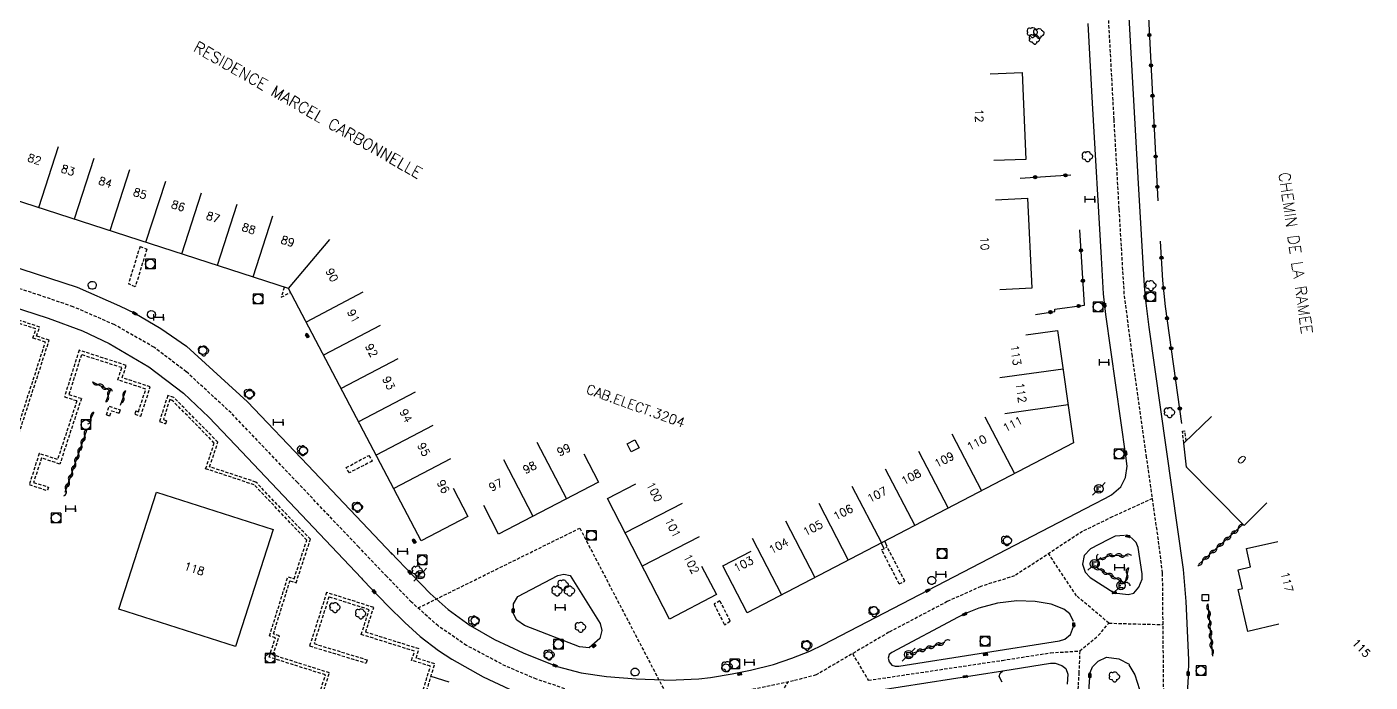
# Model space of a CAD drawing. Header units: millimetres. Extents: x 79000 to 80000, y 145000 to 146001.
# Drawn here: x 79137.3 to 79347.1, y 145242.7 to 145345 of the extents above; entities that cross this region are included whole.
import ezdxf
from ezdxf.enums import TextEntityAlignment as Align

# ---------------------------------------------------------------- set-up
doc = ezdxf.new("R2010")
doc.units = ezdxf.units.MM
doc.linetypes.add('DASHED', pattern=[0.75, 0.5, -0.25])
doc.layers.get('0').update_dxf_attribs({"linetype": 'CONTINUOUS'})
for name, color, linetype in [('W0001', 6, 'DASHED'), ('W0008', 7, 'CONTINUOUS'), ('W0100', 7, 'CONTINUOUS'), ('W0105', 7, 'CONTINUOUS'), ('W0112', 1, 'DASHED'), ('W0300', 7, 'CONTINUOUS'), ('W0310', 3, 'CONTINUOUS'), ('W0322', 7, 'CONTINUOUS'), ('W0400', 7, 'CONTINUOUS'), ('W0420', 7, 'CONTINUOUS'), ('W0471', 7, 'CONTINUOUS'), ('W0984', 7, 'CONTINUOUS'), ('W0989', 7, 'CONTINUOUS'), ('W0991', 7, 'CONTINUOUS'), ('W1102', 7, 'CONTINUOUS'), ('W1474', 7, 'CONTINUOUS')]:
    doc.layers.add(name, color=color, linetype=linetype)
doc.styles.get("Standard").update_dxf_attribs({"font": 'romans.shx', "width": 0.85})

# ---------------------------------------------------------------- blocks, each defined once
blk = doc.blocks.new('T300')
for p, q in [((-0.8, 0.51), (-0.86, 0.34)), ((-0.86, 0.34), (-0.86, 0.17)), ((-0.86, 0.17), (-0.74, 0.06)), ((-0.69, 0.63), (-0.8, 0.51)), ((-0.8, -0.06), (-0.74, 0.06)), ((-0.74, 0.06), (-0.69, 0.11)), ((-0.57, 0.69), (-0.69, 0.63)), ((-0.46, 0.69), (-0.57, 0.69)), ((-0.29, 0.63), (-0.46, 0.69)), ((-0.29, 0.63), (-0.17, 0.74)), ((-0.23, 0.57), (-0.29, 0.63)), ((-0.17, 0.74), (-0.06, 0.8)), ((-0.06, 0.8), (0.06, 0.8)), ((0.06, 0.8), (0.23, 0.74)), ((0.23, 0.74), (0.34, 0.63)), ((0.34, 0.63), (0.4, 0.51)), ((0.46, 0.46), (0.34, 0.46)), ((0.4, 0.51), (0.4, 0.46)), ((0.57, 0.4), (0.46, 0.46)), ((0.57, 0.4), (0.69, 0.29)), ((0.69, 0.29), (0.74, 0.17)), ((0.74, 0.06), (0.69, -0.17)), ((0.74, 0.17), (0.74, 0.06)), ((-0.8, -0.17), (-0.8, -0.06)), ((-0.8, -0.23), (-0.8, -0.17)), ((-0.74, -0.34), (-0.8, -0.23)), ((-0.69, -0.4), (-0.74, -0.34)), ((-0.51, -0.46), (-0.69, -0.4)), ((-0.4, -0.46), (-0.51, -0.46)), ((-0.4, -0.46), (-0.34, -0.46)), ((-0.34, -0.46), (-0.34, -0.4)), ((-0.34, -0.51), (-0.34, -0.46)), ((-0.29, -0.63), (-0.34, -0.51)), ((-0.17, -0.74), (-0.29, -0.63)), ((-0.06, -0.8), (-0.17, -0.74)), ((0.06, -0.8), (-0.06, -0.8)), ((0.17, -0.74), (0.06, -0.8)), ((0.23, -0.69), (0.17, -0.74)), ((0.29, -0.46), (0.23, -0.46)), ((0.29, -0.63), (0.23, -0.69)), ((0.46, -0.4), (0.29, -0.46)), ((0.34, -0.51), (0.29, -0.63)), ((0.34, -0.51), (0.34, -0.46)), ((0.57, -0.34), (0.46, -0.4)), ((0.63, -0.29), (0.57, -0.34)), ((0.69, -0.17), (0.63, -0.29))]:
    blk.add_line(p, q)
blk = doc.blocks.new('T420')
for p, q in [((0.75, 0.75), (-0.75, 0.75)), ((-0.75, 0.75), (-0.75, -0.75)), ((0.75, 0.75), (0.75, -0.75)), ((0.75, -0.75), (-0.75, -0.75))]:
    blk.add_line(p, q)
blk.add_ellipse((0, 0), major_axis=(-0.53, 0.53), ratio=1, start_param=3.926991, end_param=10.210176)
blk = doc.blocks.new('T400')
for p, q in [((-0.15, 0.3), (0.15, 0.3)), ((-0.15, -0.25), (-0.15, 0.3)), ((-0.15, 0.15), (0.15, 0.15)), ((-0.15, 0), (0.15, 0)), ((0.15, 0.3), (0.15, -0.25)), ((-0.15, -0.15), (0.15, -0.15)), ((-0.15, -0.25), (-0.15, -0.3)), ((-0.15, -0.3), (0.15, -0.3)), ((0.15, -0.3), (0.15, -0.25))]:
    blk.add_line(p, q)
blk = doc.blocks.new('T471')
for p, q in [((-0.333334, 0.333334), (-0.333334, -0.333334)), ((-0.333334, 0.333334), (0.333334, 0.333334)), ((-0.333334, 0), (0, 0)), ((0.500001, 0.500001), (1.000002, 1.000002)), ((-0.500001, -0.500001), (-1.000002, -1.000002)), ((-0.333334, -0.333334), (0.333334, -0.333334))]:
    blk.add_line(p, q)
blk.add_ellipse((0, 0), major_axis=(0.471405, 0.471405), ratio=1, start_param=5.4977871438, end_param=11.780972451)
blk = doc.blocks.new('t112o')
at = {"color": 0, "linetype": 'Continuous'}
for p, q in [((-0.5, 0.5), (0.5, 0.5)), ((-0.5, -0.5), (-0.5, 0.5)), ((0.5, 0.5), (0.5, -0.5)), ((0.5, -0.5), (-0.5, -0.5))]:
    blk.add_line(p, q, dxfattribs=at)
blk = doc.blocks.new('t310o')
at = {"color": 0, "linetype": 'Continuous'}
for centre, start, end in [((-0.5, 0.38), 216.8699, 323.1304), ((0.5, -0.37), 36.8699, 143.1303)]:
    blk.add_arc(centre, 0.625, start, end, dxfattribs=at)
blk = doc.blocks.new('t322o')
at = {"color": 0, "linetype": 'Continuous'}
for radius in [0.25, 0.15]:
    blk.add_circle((0, 0), radius, dxfattribs=at)
blk = doc.blocks.new('T1474')
at = {"color": 0, "linetype": 'Continuous', "flags": 128}
for points in [[(-0.75, -0.5), (-0.75, 0.5)], [(-0.75, 0), (0.75, 0)], [(0.75, 0), (0.75, -0.5), (0.75, 0.5)]]:
    blk.add_lwpolyline(points, dxfattribs=at)

msp = doc.modelspace()

# ---------------------------------------------------------------- linework, layer by layer
at = {"layer": 'W0001'}
for points in [[(79263.26, 145107.87), (79271, 145125.33), (79274, 145132.09), (79280.05, 145145.53), (79290.96, 145170.11), (79297.71, 145185.32), (79301.77, 145194.48), (79306.62, 145205.36), (79309.59, 145213.14), (79311.95, 145220.68), (79312.71, 145223.51), (79313.69, 145227.48), (79314.38, 145231.89), (79314.87, 145235.18), (79314.64, 145259.73), (79313.98, 145264.93), (79312.14, 145277.81), (79309.92, 145293.61), (79308.66, 145303.31), (79307.86, 145316.58), (79307.07, 145330.56), (79306.07, 145348.85)], [(79221.29, 145241.65), (79216.87, 145243.13), (79212.06, 145245.17), (79205.94, 145248.4), (79201.49, 145251.45), (79197.33, 145255.19), (79193.47, 145259.18), (79189.09, 145263.78), (79184.43, 145268.68), (79179.52, 145273.86), (79174.85, 145278.78), (79169.17, 145284.72), (79162.17, 145291.15), (79157.12, 145294.98), (79150.92, 145298.52), (79144.49, 145301.32), (79139.4, 145303.06), (79126.39, 145307.27)], [(79313.06, 145271.37), (79306.79, 145268.49), (79302.14, 145266.23), (79291.53, 145259.27), (79286.23, 145257.63), (79281.02, 145255.26), (79271.89, 145250.46), (79260.54, 145243.8), (79257.01, 145242.87), (79248.45, 145241.1)], [(79198.37, 145254.26), (79223.62, 145266.73), (79237.49, 145240.11)], [(79306.26, 145251.89), (79301.2, 145256.16), (79296.84, 145262.75)], [(79266.22, 145247.13), (79268.68, 145242.96), (79289.6, 145246.08), (79297.15, 145247.26), (79301.7, 145247.54), (79304.6, 145249.95), (79306.26, 145251.89), (79314.72, 145251.66)], [(79301.7, 145247.54), (79301.57, 145244.18), (79301.44, 145242.05), (79300.69, 145232.47), (79298.69, 145218.84), (79296.65, 145209.45), (79293.38, 145197.63), (79291.45, 145191.95), (79288.68, 145184.8), (79284.9, 145176.08), (79273.66, 145150.91), (79271.07, 145144.72)], [(79222.61, 145208.98), (79226.49, 145208.32), (79230.03, 145208.7), (79232.75, 145209.71), (79234.66, 145210.96), (79236.38, 145212.64), (79237.48, 145214.06), (79250.48, 145233.46), (79256.15, 145242.69)]]:
    msp.add_lwpolyline(points, dxfattribs=at)
at = {"layer": 'W0008'}
for points in [[(79309.18, 145350.28), (79310.84, 145320.57), (79311.78, 145304.6), (79311.96, 145302.31), (79312.5, 145298.14), (79317.86, 145260.29), (79318.25, 145255.29), (79318.71, 145246.15), (79318.62, 145243.54), (79318.09, 145234.8), (79317.42, 145229.84), (79316.58, 145225.31), (79315.09, 145219.95), (79313.58, 145214.88), (79312.13, 145210.63), (79311.12, 145207.89), (79309.94, 145204.92), (79309.21, 145203.39), (79308.15, 145200.97), (79306.39, 145196.97), (79303.31, 145190.03), (79277.52, 145131.92), (79232.92, 145031.44)], [(79132.1, 145308.61), (79145.1, 145304.35), (79151.72, 145301.48), (79154.11, 145300.29), (79158.19, 145297.91), (79159.84, 145296.75), (79162.18, 145295.14), (79171.7, 145286.44), (79181.13, 145276.55), (79194.31, 145262.68), (79194.13, 145262.91), (79197.47, 145259.41), (79200.23, 145256.53), (79203.05, 145254.01), (79206.5, 145251.54), (79210.3, 145249.32), (79214.76, 145247.23), (79220.07, 145245.14), (79223.85, 145244.12), (79227.79, 145243.53), (79232.43, 145243.17), (79236.7, 145243.04), (79236.8, 145243), (79238.67, 145243.06), (79242.22, 145243.19), (79244.03, 145243.42), (79247.43, 145243.98), (79250.28, 145244.52), (79253.88, 145245.44), (79256.76, 145246.4), (79259.53, 145247.53), (79261.66, 145248.54), (79303.9, 145270.5), (79305.73, 145271.41), (79306.67, 145271.93), (79308.1, 145273.19), (79308.86, 145274.62), (79309.11, 145276.4), (79308.91, 145278.04), (79305.78, 145300.1), (79305.43, 145303.32), (79305.08, 145308.97), (79303.72, 145333.11), (79303.01, 145345.55)], [(79128.84, 145303.31), (79140.61, 145299.51), (79145.96, 145297.57), (79150.14, 145295.56), (79156.33, 145291.92), (79161.71, 145287.82), (79165.67, 145284.08), (79169.87, 145279.67), (79189.53, 145258.91), (79189.7, 145258.73), (79191.16, 145257.19), (79193.64, 145254.62), (79196.31, 145251.97), (79198.71, 145249.83), (79201.53, 145247.64), (79203.64, 145246.27), (79208.55, 145243.48), (79212.63, 145241.58)], [(79308.69, 145265.6), (79307.23, 145265.47), (79306.11, 145264.91), (79303.36, 145263.52), (79302.38, 145262.47), (79302.12, 145261.1), (79302.55, 145259.83), (79303.33, 145259.04), (79307.08, 145256.65), (79309.24, 145256.38), (79310.13, 145256.55), (79310.91, 145257.5), (79311.43, 145258.75), (79311.43, 145259.6), (79310.82, 145263.71), (79310.5, 145264.47), (79310, 145265.02), (79309.52, 145265.4)], [(79222.9, 145258.09), (79226.82, 145251.83), (79227.05, 145250.76), (79226.75, 145249.51), (79225.08, 145248.01), (79223.57, 145248.18), (79214.99, 145251.5), (79213.79, 145252.37), (79213.21, 145253.43), (79213.27, 145254.92), (79213.93, 145256.04), (79220.2, 145259.33), (79221.11, 145259.53), (79222.12, 145259.35), (79222.9, 145258.09)], [(79300.74, 145252.17), (79300.16, 145253.32), (79299.22, 145254.08), (79297.23, 145254.84), (79294.73, 145255.26), (79291.9, 145255.36), (79288.84, 145255), (79285.96, 145254.24), (79284.13, 145253.48), (79282.7, 145252.8), (79272.36, 145247.29), (79271.95, 145246.97), (79271.78, 145246.43), (79271.92, 145245.87), (79272.34, 145245.35), (79272.85, 145245.15), (79273.44, 145245.18), (79298.53, 145249.11), (79299.36, 145249.41), (79300.26, 145250.12), (79300.75, 145251.35)], [(79302.85, 145237.45), (79303.32, 145244.18), (79303.69, 145245.06), (79304.6, 145245.97), (79305.87, 145246.56), (79307.81, 145246.31), (79309.44, 145245.5), (79309.38, 145245.36), (79310.3, 145243.83), (79311.02, 145241.5)], [(79261.65, 145240.07), (79289.67, 145244.46)], [(79289.58, 145242.65), (79289.14, 145243.53), (79289.27, 145244.1), (79289.67, 145244.46), (79297.11, 145245.64), (79297.87, 145245.65), (79298.93, 145245.3), (79299.54, 145244.81), (79299.86, 145243.94), (79299.73, 145242.37)]]:
    msp.add_lwpolyline(points, dxfattribs=at)
at = {"layer": 'W0100'}
for points in [[(79203.83, 145273), (79206.14, 145268.57), (79198.85, 145264.75), (79178.13, 145304.14), (79127.73, 145320.45), (79116.65, 145324.02), (79092.66, 145331.74), (79092.51, 145351.31), (79097.51, 145351.35)], [(79287.73, 145337.72), (79292.72, 145337.92), (79293.26, 145324.34), (79288.27, 145324.14)], [(79288.54, 145318.03), (79293.54, 145318.27), (79294.21, 145304.21), (79289.22, 145303.97)], [(79293.3, 145296.91), (79298.25, 145297.61), (79300.74, 145280.05), (79249.75, 145253.51), (79249.74, 145253.48), (79245.96, 145260.83), (79250.41, 145263.12)], [(79330.93, 145270.68), (79327.39, 145267.15), (79318.35, 145276.23), (79318.36, 145276.29), (79318.4, 145276.27), (79317.96, 145280.01), (79322.28, 145284.19)], [(79231.64, 145278.65), (79231.01, 145279.88), (79232.24, 145280.51), (79232.87, 145279.28), (79231.64, 145278.65)], [(79224.26, 145278.34), (79226.56, 145273.9), (79210.94, 145265.81), (79208.64, 145270.25)], [(79151.63, 145254.08), (79157.51, 145272.33), (79175.72, 145266.5), (79169.85, 145248.25), (79169.86, 145248.24), (79151.63, 145254.08)], [(79242.63, 145260.77), (79244.95, 145256.34), (79237.62, 145252.51), (79227.94, 145271.36), (79232.39, 145273.64)], [(79332.81, 145251.71), (79327.94, 145250.59), (79326.43, 145257.15), (79327.12, 145257.29), (79326.43, 145260.22), (79328.39, 145260.71), (79327.76, 145263.53), (79332.64, 145264.62)]]:
    msp.add_lwpolyline(points, dxfattribs=at)
at = {"layer": 'W0105'}
msp.add_line((79203.22, 145242.66), (79200.41, 145243.54), dxfattribs=at)
msp.add_lwpolyline([(79271.64, 145263.85), (79271.27, 145264.68), (79270.7, 145264.4), (79271.11, 145263.58)], dxfattribs=at)
at = {"layer": 'W0112'}
for p, q in [((79154.94, 145310.74), (79153.13, 145304.89)), ((79154.94, 145310.74), (79156, 145310.3)), ((79149.68, 145284.45), (79150.2, 145284.27)), ((79151.83, 145285.22), (79151.66, 145284.7)), ((79154.28, 145285.04), (79154.12, 145284.51)), ((79159.07, 145283.5), (79158.91, 145283.04)), ((79317.74, 145281.87), (79318.13, 145281.92)), ((79318.32, 145280.36), (79318.13, 145281.92)), ((79187.13, 145276.18), (79190.7, 145278.1)), ((79140.67, 145273.12), (79140.5, 145272.6)), ((79270.76, 145263.35), (79271.64, 145263.79)), ((79273.52, 145258.02), (79270.76, 145263.35)), ((79245.48, 145255.37), (79244.59, 145254.84)), ((79244.59, 145254.84), (79246.23, 145251.6)), ((79190.39, 145246.17), (79190.24, 145245.65))]:
    msp.add_line(p, q, dxfattribs=at)
for points in [[(79156, 145310.3), (79154.2, 145304.45), (79153.13, 145304.89)], [(79146.86, 145304.73), (79146.91, 145304.92), (79147, 145305.06), (79147.11, 145305.16), (79147.27, 145305.25), (79147.4, 145305.27), (79147.63, 145305.26), (79147.82, 145305.18), (79147.96, 145305.04), (79148.07, 145304.84), (79148.09, 145304.62), (79148.05, 145304.42), (79147.99, 145304.31), (79147.88, 145304.19), (79147.74, 145304.1), (79147.57, 145304.05), (79147.39, 145304.04), (79147.23, 145304.09), (79147.06, 145304.19), (79146.95, 145304.33), (79146.88, 145304.49), (79146.85, 145304.64), (79146.86, 145304.73)], [(79131.62, 145269.55), (79133.08, 145269.04), (79135.06, 145274.92), (79133.08, 145275.63), (79134.75, 145280.75), (79135.26, 145280.63), (79140.16, 145295.79), (79138.2, 145296.42), (79138.69, 145297.84), (79122.04, 145303.29)], [(79131.46, 145269.12), (79133.37, 145268.44), (79135.64, 145275.2), (79133.66, 145275.91), (79135.06, 145280.2), (79135.57, 145280.09), (79140.75, 145296.08), (79138.79, 145296.72), (79139.28, 145298.14), (79122.18, 145303.73)], [(79177.45, 145304.33), (79176.99, 145302.81), (79178.44, 145303.56)], [(79156.11, 145300.17), (79156.16, 145300.37), (79156.25, 145300.5), (79156.36, 145300.6), (79156.53, 145300.69), (79156.65, 145300.72), (79156.88, 145300.7), (79157.07, 145300.62), (79157.21, 145300.49), (79157.32, 145300.29), (79157.35, 145300.07), (79157.3, 145299.86), (79157.24, 145299.76), (79157.14, 145299.64), (79156.99, 145299.54), (79156.82, 145299.49), (79156.64, 145299.49), (79156.48, 145299.54), (79156.32, 145299.64), (79156.2, 145299.77), (79156.13, 145299.93), (79156.11, 145300.08), (79156.11, 145300.17)], [(79164.12, 145294.56), (79164.17, 145294.76), (79164.26, 145294.89), (79164.37, 145294.99), (79164.53, 145295.08), (79164.66, 145295.11), (79164.88, 145295.1), (79165.07, 145295.01), (79165.22, 145294.88), (79165.33, 145294.68), (79165.35, 145294.46), (79165.31, 145294.25), (79165.25, 145294.15), (79165.14, 145294.03), (79165, 145293.93), (79164.82, 145293.88), (79164.65, 145293.88), (79164.49, 145293.93), (79164.32, 145294.03), (79164.21, 145294.16), (79164.14, 145294.33), (79164.11, 145294.47), (79164.12, 145294.56)], [(79154.12, 145284.51), (79155.05, 145284.23), (79156.54, 145288.8), (79152.17, 145290.24), (79152.78, 145292.15), (79145.42, 145294.52), (79143.14, 145287.24), (79145.08, 145286.64), (79142.07, 145277.44), (79139.2, 145278.39), (79137.63, 145273.53), (79140.5, 145272.6)], [(79154.28, 145285.04), (79154.7, 145284.92), (79155.84, 145288.45), (79151.48, 145289.89), (79152.09, 145291.8), (79145.78, 145293.82), (79143.83, 145287.6), (79145.78, 145287), (79142.43, 145276.74), (79139.55, 145277.69), (79138.32, 145273.88), (79140.67, 145273.12)], [(79182.95, 145239.25), (79184.52, 145244.12), (79175.71, 145246.91), (79176.7, 145249.89), (79175.77, 145250.2), (79178.36, 145258.52), (79179.32, 145258.18), (79181.54, 145264.99), (79173.05, 145273.91), (79165.81, 145276.32), (79167.1, 145280.16), (79160.24, 145287.12), (79159.26, 145287.43), (79157.97, 145283.38), (79158.91, 145283.04)], [(79182.48, 145239.4), (79183.9, 145243.8), (79175.09, 145246.59), (79176.08, 145249.58), (79175.16, 145249.89), (79178.05, 145259.15), (79179.01, 145258.81), (79180.98, 145264.86), (79172.78, 145273.49), (79165.19, 145276.01), (79166.54, 145280.03), (79159.98, 145286.69), (79159.58, 145286.82), (79158.58, 145283.68), (79159.07, 145283.5)], [(79171.4, 145287.71), (79171.46, 145287.9), (79171.55, 145288.04), (79171.65, 145288.14), (79171.82, 145288.23), (79171.95, 145288.25), (79172.17, 145288.24), (79172.36, 145288.16), (79172.51, 145288.02), (79172.61, 145287.82), (79172.64, 145287.6), (79172.59, 145287.4), (79172.54, 145287.29), (79172.43, 145287.17), (79172.29, 145287.08), (79172.11, 145287.02), (79171.94, 145287.02), (79171.77, 145287.07), (79171.61, 145287.17), (79171.5, 145287.31), (79171.42, 145287.47), (79171.4, 145287.62), (79171.4, 145287.71)], [(79149.68, 145284.45), (79150.12, 145285.77), (79151.83, 145285.22)], [(79150.2, 145284.27), (79150.47, 145285.08), (79151.66, 145284.7)], [(79317.95, 145280.02), (79317.74, 145281.87)], [(79179.85, 145278.88), (79179.91, 145279.07), (79179.99, 145279.21), (79180.1, 145279.31), (79180.27, 145279.39), (79180.4, 145279.42), (79180.62, 145279.41), (79180.81, 145279.32), (79180.96, 145279.19), (79181.06, 145278.99), (79181.09, 145278.77), (79181.04, 145278.57), (79180.98, 145278.46), (79180.88, 145278.34), (79180.73, 145278.24), (79180.56, 145278.19), (79180.38, 145278.19), (79180.22, 145278.24), (79180.06, 145278.34), (79179.94, 145278.48), (79179.87, 145278.64), (79179.85, 145278.78), (79179.85, 145278.88)], [(79190.7, 145278.1), (79191.21, 145277.21), (79187.63, 145275.37), (79187.13, 145276.18)], [(79188.27, 145270.06), (79188.33, 145270.25), (79188.41, 145270.39), (79188.52, 145270.49), (79188.69, 145270.57), (79188.82, 145270.6), (79189.04, 145270.59), (79189.23, 145270.51), (79189.38, 145270.37), (79189.48, 145270.17), (79189.51, 145269.95), (79189.46, 145269.75), (79189.4, 145269.64), (79189.3, 145269.52), (79189.15, 145269.43), (79188.98, 145269.37), (79188.8, 145269.37), (79188.64, 145269.42), (79188.48, 145269.52), (79188.36, 145269.66), (79188.29, 145269.82), (79188.27, 145269.96), (79188.27, 145270.06)], [(79289.79, 145264.84), (79289.84, 145265.04), (79289.93, 145265.17), (79290.04, 145265.27), (79290.21, 145265.36), (79290.33, 145265.39), (79290.56, 145265.37), (79290.75, 145265.29), (79290.89, 145265.15), (79291, 145264.95), (79291.03, 145264.74), (79290.98, 145264.53), (79290.92, 145264.42), (79290.82, 145264.31), (79290.67, 145264.21), (79290.5, 145264.16), (79290.32, 145264.16), (79290.16, 145264.2), (79289.99, 145264.31), (79289.88, 145264.44), (79289.81, 145264.6), (79289.79, 145264.75), (79289.79, 145264.84)], [(79273.52, 145258.02), (79274.39, 145258.46), (79271.64, 145263.79)], [(79277.98, 145258.64), (79278.04, 145258.83), (79278.12, 145258.97), (79278.23, 145259.07), (79278.4, 145259.16), (79278.53, 145259.18), (79278.75, 145259.17), (79278.94, 145259.09), (79279.09, 145258.95), (79279.19, 145258.75), (79279.22, 145258.53), (79279.17, 145258.33), (79279.11, 145258.22), (79279.01, 145258.1), (79278.86, 145258.01), (79278.69, 145257.95), (79278.51, 145257.95), (79278.35, 145258), (79278.19, 145258.1), (79278.07, 145258.24), (79278, 145258.4), (79277.98, 145258.55), (79277.98, 145258.64)], [(79199.49, 145240.58), (79200.96, 145245.53), (79198.05, 145246.44), (79198.51, 145247.86), (79190.18, 145250.48), (79191.43, 145254.34), (79184.08, 145256.68), (79181.43, 145248.33), (79190.24, 145245.65)], [(79198.97, 145240.74), (79200.28, 145245.17), (79197.36, 145246.08), (79197.82, 145247.5), (79189.49, 145250.12), (79190.74, 145253.99), (79184.44, 145255.99), (79182.12, 145248.69), (79190.39, 145246.17)], [(79245.48, 145255.37), (79247.13, 145252.14), (79246.23, 145251.6)], [(79206.67, 145252.34), (79206.73, 145252.53), (79206.81, 145252.67), (79206.92, 145252.77), (79207.09, 145252.85), (79207.21, 145252.88), (79207.44, 145252.87), (79207.63, 145252.79), (79207.78, 145252.65), (79207.88, 145252.45), (79207.91, 145252.23), (79207.86, 145252.03), (79207.8, 145251.92), (79207.7, 145251.8), (79207.55, 145251.71), (79207.38, 145251.65), (79207.2, 145251.65), (79207.04, 145251.7), (79206.88, 145251.8), (79206.76, 145251.94), (79206.69, 145252.1), (79206.67, 145252.24), (79206.67, 145252.34)], [(79268.91, 145253.93), (79268.96, 145254.13), (79269.05, 145254.26), (79269.16, 145254.36), (79269.32, 145254.45), (79269.45, 145254.48), (79269.68, 145254.46), (79269.87, 145254.38), (79270.01, 145254.24), (79270.12, 145254.04), (79270.15, 145253.83), (79270.1, 145253.62), (79270.04, 145253.52), (79269.94, 145253.4), (79269.79, 145253.3), (79269.62, 145253.25), (79269.44, 145253.25), (79269.28, 145253.29), (79269.12, 145253.4), (79269, 145253.53), (79268.93, 145253.69), (79268.91, 145253.84), (79268.91, 145253.93)], [(79258.38, 145248.5), (79258.44, 145248.69), (79258.53, 145248.83), (79258.63, 145248.93), (79258.8, 145249.02), (79258.93, 145249.05), (79259.15, 145249.03), (79259.34, 145248.95), (79259.49, 145248.81), (79259.6, 145248.61), (79259.62, 145248.39), (79259.57, 145248.19), (79259.52, 145248.08), (79259.41, 145247.96), (79259.27, 145247.87), (79259.09, 145247.82), (79258.92, 145247.81), (79258.75, 145247.86), (79258.59, 145247.96), (79258.48, 145248.1), (79258.4, 145248.26), (79258.38, 145248.41), (79258.38, 145248.5)], [(79218.14, 145246.88), (79218.2, 145247.08), (79218.28, 145247.21), (79218.39, 145247.31), (79218.56, 145247.4), (79218.68, 145247.43), (79218.91, 145247.42), (79219.1, 145247.33), (79219.24, 145247.2), (79219.35, 145246.99), (79219.38, 145246.78), (79219.33, 145246.57), (79219.27, 145246.47), (79219.17, 145246.35), (79219.02, 145246.25), (79218.85, 145246.2), (79218.67, 145246.2), (79218.51, 145246.24), (79218.35, 145246.35), (79218.23, 145246.48), (79218.16, 145246.64), (79218.14, 145246.79), (79218.14, 145246.88)], [(79231.63, 145244.32), (79231.69, 145244.52), (79231.78, 145244.65), (79231.88, 145244.75), (79232.05, 145244.84), (79232.18, 145244.87), (79232.4, 145244.86), (79232.59, 145244.77), (79232.74, 145244.64), (79232.84, 145244.43), (79232.87, 145244.22), (79232.82, 145244.01), (79232.76, 145243.91), (79232.66, 145243.79), (79232.52, 145243.69), (79232.34, 145243.64), (79232.17, 145243.64), (79232, 145243.68), (79231.84, 145243.79), (79231.73, 145243.92), (79231.65, 145244.08), (79231.63, 145244.23), (79231.63, 145244.32)], [(79245.81, 145244.96), (79245.86, 145245.16), (79245.95, 145245.3), (79246.06, 145245.4), (79246.22, 145245.48), (79246.35, 145245.51), (79246.58, 145245.5), (79246.77, 145245.41), (79246.91, 145245.28), (79247.02, 145245.08), (79247.04, 145244.86), (79247, 145244.65), (79246.94, 145244.55), (79246.84, 145244.43), (79246.69, 145244.33), (79246.52, 145244.28), (79246.34, 145244.28), (79246.18, 145244.33), (79246.01, 145244.43), (79245.9, 145244.57), (79245.83, 145244.73), (79245.81, 145244.87), (79245.81, 145244.96)]]:
    msp.add_lwpolyline(points, dxfattribs=at)
at = {"layer": 'W0310'}
for p, q in [((79152.68, 145288.17), (79151.84, 145285.88)), ((79147.74, 145284.81), (79147.05, 145283.51)), ((79146.62, 145282.14), (79143.21, 145272.32)), ((79327.17, 145267.29), (79320.26, 145261.03)), ((79321.73, 145254.89), (79322.41, 145246.74)), ((79275.29, 145247.08), (79280.65, 145248.9))]:
    msp.add_line(p, q, dxfattribs=at)
for points in [[(79147.53, 145289.61), (79150.29, 145288.24), (79149.6, 145286.49)], [(79309.32, 145260.55), (79308.77, 145258.16), (79304.55, 145260.41), (79304.57, 145261.82), (79306.59, 145262.53), (79309.24, 145262.41)]]:
    msp.add_lwpolyline(points, dxfattribs=at)
at = {"layer": 'W0322'}
for p, q in [((79312.21, 145350.87), (79313.92, 145317.84)), ((79292.38, 145321.42), (79300.31, 145321.9))]:
    msp.add_line(p, q, dxfattribs=at)
for points in [[(79294.78, 145300.09), (79297.79, 145300.59), (79297.82, 145300.93), (79302.45, 145301.55), (79301.7, 145313.31)], [(79317.65, 145283.06), (79315.07, 145301.36), (79314.68, 145305.41), (79314.31, 145311.56)]]:
    msp.add_lwpolyline(points, dxfattribs=at)
at = {"layer": 'W1102'}
for p, q in [((79142.14, 145326.3), (79139.06, 145316.79)), ((79147.73, 145324.49), (79144.65, 145314.98)), ((79153.29, 145322.69), (79150.21, 145313.18)), ((79158.9, 145320.88), (79155.82, 145311.36)), ((79164.51, 145319.06), (79161.43, 145309.55)), ((79170.08, 145317.26), (79167, 145307.75)), ((79175.65, 145315.46), (79172.57, 145305.94)), ((79178.13, 145304.14), (79184.57, 145311.8)), ((79189.73, 145303.57), (79180.88, 145298.91)), ((79192.46, 145298.38), (79183.61, 145293.73)), ((79195.19, 145293.2), (79186.34, 145288.54)), ((79289.2, 145290.24), (79299.1, 145291.64)), ((79197.93, 145287.98), (79189.08, 145283.33)), ((79289.99, 145284.65), (79299.89, 145286.05)), ((79200.67, 145282.77), (79191.82, 145278.12)), ((79286.9, 145284.12), (79291.52, 145275.25)), ((79216.92, 145280.17), (79221.52, 145271.29)), ((79281.75, 145281.44), (79286.37, 145272.57)), ((79276.54, 145278.73), (79281.16, 145269.86)), ((79203.41, 145277.57), (79194.56, 145272.91)), ((79211.7, 145277.46), (79216.29, 145268.58)), ((79271.33, 145276.01), (79275.94, 145267.14)), ((79266.13, 145273.31), (79270.75, 145264.44)), ((79239.59, 145270.58), (79230.69, 145266.01)), ((79260.93, 145270.61), (79265.55, 145261.73)), ((79255.73, 145267.89), (79260.34, 145259.02)), ((79242.26, 145265.38), (79233.36, 145260.81)), ((79250.52, 145265.18), (79255.13, 145256.31))]:
    msp.add_line(p, q, dxfattribs=at)

# ---------------------------------------------------------------- block references
at = {"layer": 'W0112'}
msp.add_blockref('t112o', (79321.32, 145255.89), dxfattribs=at)
at = {"layer": 'W0300'}
for p in [(79294.33, 145344.14), (79294.68, 145343.1), (79295.33, 145344), (79302.94, 145324.75), (79312.82, 145304.61), (79164.9, 145294.41), (79172.07, 145287.66), (79315.75, 145284.76), (79180.36, 145278.82), (79188.92, 145269.98), (79290.32, 145264.75), (79198.27, 145260.03), (79220.09, 145256.9), (79221.05, 145257.86), (79222.05, 145256.9), (79185.41, 145254.31), (79189.43, 145253.33), (79207.1, 145252.21), (79269.61, 145253.69), (79223.77, 145251.24), (79259.12, 145248.39), (79218.87, 145246.91), (79246.67, 145245.1), (79307.15, 145243.49)]:
    msp.add_blockref('T300', p, dxfattribs=at)
at = {"layer": 'W0310'}
for p, rotation in [((79148.42, 145289.17), 333.5429323691561), ((79149.76, 145288.5), 333.5429323691561), ((79149.95, 145287.39), 248.4582534492567), ((79152.34, 145287.23), 249.7428316107054), ((79147.27, 145283.93), 241.8887478821667), ((79146.29, 145281.2), 250.8817122483422), ((79145.8, 145279.78), 250.8817122483422), ((79144.82, 145276.95), 250.8817122483422), ((79145.31, 145278.36), 250.8817122483422), ((79144.33, 145275.53), 250.8817122483422), ((79143.84, 145274.11), 250.8817122483422), ((79143.34, 145272.7), 250.8817122483422), ((79326.43, 145266.62), 222.1702769496303), ((79324.21, 145264.61), 222.1702769496303), ((79325.32, 145265.61), 222.1702769496303), ((79321.98, 145262.59), 222.1702769496303), ((79323.1, 145263.6), 222.1702769496303), ((79304.57, 145261.68), 89.02558244998404), ((79305.86, 145262.27), 19.50981528775826), ((79307.31, 145262.5), 357.3013418175485), ((79308.81, 145262.43), 357.3013418175485), ((79320.87, 145261.59), 222.1702769496303), ((79304.75, 145260.3), 151.9443688671459), ((79306.07, 145259.6), 151.9443688671459), ((79307.4, 145258.89), 151.9443688671459), ((79309.1, 145259.57), 256.9229920373632), ((79308.72, 145258.18), 151.9443688671459), ((79321.81, 145253.89), 274.7652813009228), ((79321.94, 145252.4), 274.7652813009228), ((79322.06, 145250.9), 274.7652813009228), ((79279.08, 145248.37), 18.78087248683614), ((79280.5, 145248.85), 18.78087248683614), ((79322.19, 145249.41), 274.7652813009228), ((79322.31, 145247.91), 274.7652813009228), ((79276.24, 145247.4), 18.78087248683614), ((79277.66, 145247.88), 18.78087248683614)]:
    msp.add_blockref('t310o', p, dxfattribs=dict(at, rotation=rotation))
at = {"layer": 'W0322'}
for p, rotation in [((79312.58, 145343.75), 272.9617860136628), ((79312.83, 145339.01), 272.9617860136628), ((79313.07, 145334.27), 272.9617860136628), ((79313.32, 145329.52), 272.9617860136628), ((79313.56, 145324.78), 272.9617860136628), ((79299.49, 145321.85), 3.506667533511644), ((79294.75, 145321.56), 3.506667533511644), ((79313.81, 145320.04), 272.9617860136628), ((79301.9, 145310.11), 93.65423958344147), ((79314.47, 145308.98), 93.45374328121855), ((79302.2, 145305.37), 93.65423958344147), ((79314.8, 145304.24), 95.50035835490509), ((79301.53, 145301.43), 7.674899580747695), ((79297.12, 145300.48), 9.5303967168997), ((79315.33, 145299.52), 98.00158728937492), ((79315.99, 145294.82), 98.00158728937492), ((79316.65, 145290.12), 98.00158728937492), ((79317.32, 145285.41), 98.00158728937492)]:
    msp.add_blockref('t322o', p, dxfattribs=dict(at, rotation=rotation))
at = {"layer": 'W0400'}
for p, rotation in [((79305.62, 145301.56), 6.141046816981754), ((79311.92, 145302.81), 184.5958252671818), ((79154.11, 145300.28), 242.4748642327149), ((79181.05, 145296.79), 210.0686314322121), ((79308.85, 145278.47), 7.950649425645463), ((79309.22, 145265.47), 76.81452370262635), ((79197.75, 145264.67), 214.138429174771), ((79197.08, 145259.83), 222.8789873943742), ((79191.51, 145256.82), 43.24859245187551), ((79277.95, 145257), 297.469763630957), ((79307.08, 145256.65), 263.0188723330468), ((79213.23, 145253.84), 178.7707387819258), ((79283.74, 145253.29), 115.0352038231606), ((79300.76, 145251.65), 0.6379423368282655), ((79225.87, 145248.32), 131.9392401932919), ((79287.01, 145247), 98.2932177838182), ((79219.73, 145245.27), 248.4625637637638), ((79248.63, 145243.9), 101.003569951696), ((79283.87, 145243.55), 98.85442211666951), ((79303.28, 145243.71), 177.2684858573653), ((79318.63, 145244.01), 177.4698731538226)]:
    msp.add_blockref('T400', p, dxfattribs=dict(at, rotation=rotation))
at = {"layer": 'W0420'}
for p in [(79156.53, 145307.98), (79173.36, 145302.52), (79312.76, 145302.86), (79304.56, 145301.29), (79146.48, 145282.88), (79307.84, 145278.3), (79141.82, 145268.3), (79225.42, 145265.58), (79280.17, 145262.74), (79199, 145261.74), (79220.29, 145248.57), (79286.91, 145249.07), (79175.25, 145246.42), (79247.81, 145245.52), (79320.62, 145244.45)]:
    msp.add_blockref('T420', p, dxfattribs=at)
at = {"layer": 'W0471'}
for p in [(79304.68, 145272.86), (79303.98, 145261.16), (79198.7, 145259.46), (79308.14, 145257.77), (79274.98, 145246.97)]:
    msp.add_blockref('T471', p, dxfattribs=at)
at = {"layer": 'W1474'}
for p in [(79303.29, 145318.11), (79157.86, 145299.67), (79305.52, 145292.65), (79176.52, 145283.26), (79144.09, 145269.76), (79195.95, 145263.12), (79280.04, 145259.52), (79307.92, 145260.59), (79220.59, 145254.35), (79250.13, 145245.77)]:
    msp.add_blockref('T1474', p, dxfattribs=at)

# ---------------------------------------------------------------- texts
at = {"layer": 'W0984'}
msp.add_text('CAB.ELECT.3204', height=1.5, rotation=340.3866, dxfattribs=at).set_placement((79232.36, 145285.82), align=Align.MIDDLE)
at = {"layer": 'W0989'}
for s, rotation, p in [('RESIDENCE MARCEL CARBONNELLE', 330.2883, (79181.17, 145332.06)), ('CHEMIN DE LA RAMEE', 278.1154, (79335.43, 145309.71))]:
    msp.add_text(s, height=1.75, rotation=rotation, dxfattribs=at).set_placement(p, align=Align.MIDDLE)
at = {"layer": 'W0991'}
for s, rotation, p in [('12', 272.277, (79285.99, 145331.15)), ('82', 342.0676, (79138.47, 145324.34)), ('83', 342.0673, (79143.69, 145322.65)), ('84', 342.0669, (79149.55, 145320.75)), ('85', 342.0673, (79154.95, 145319)), ('86', 342.0668, (79160.9, 145317.08)), ('87', 342.0664, (79166.35, 145315.31)), ('88', 342.0656, (79171.93, 145313.51)), ('89', 342.0636, (79178.02, 145311.54)), ('10', 272.7536, (79286.87, 145311.19)), ('90', 297.7455, (79184.92, 145306.27)), ('91', 297.7447, (79188.29, 145299.86)), ('92', 297.7444, (79191.1, 145294.51)), ('113', 278.061, (79291.73, 145293.76)), ('93', 297.7439, (79193.79, 145289.4)), ('112', 278.061, (79292.56, 145287.88)), ('94', 297.7436, (79196.48, 145284.3)), ('111', 27.4898, (79291.24, 145282.99)), ('110', 27.4942, (79285.61, 145280.07)), ('95', 297.7438, (79199.25, 145279.03)), ('99', 27.379, (79221.13, 145278.97)), ('109', 27.4915, (79280.54, 145277.43)), ('0', 314.898, (79327.02, 145277.44)), ('98', 27.3766, (79215.79, 145276.21)), ('96', 297.7345, (79202.3, 145273.22)), ('97', 27.3765, (79210.5, 145273.47)), ('108', 27.4921, (79275.36, 145274.73)), ('100', 297.194, (79235.28, 145272.39)), ('107', 27.4928, (79270.04, 145271.96)), ('106', 27.4929, (79264.74, 145269.2)), ('101', 297.1962, (79238.15, 145266.81)), ('105', 27.4931, (79260.02, 145266.75)), ('104', 27.4935, (79254.69, 145263.97)), ('118', 342.2257, (79163.42, 145260.38)), ('102', 297.1942, (79241.06, 145261.14)), ('103', 27.4938, (79249.19, 145261.11)), ('117', 283.1618, (79334.07, 145258.32)), ('115', 313.799, (79345.68, 145247.99))]:
    msp.add_text(s, height=1.25, rotation=rotation, dxfattribs=at).set_placement(p, align=Align.MIDDLE)

doc.saveas('drawing.dxf')
